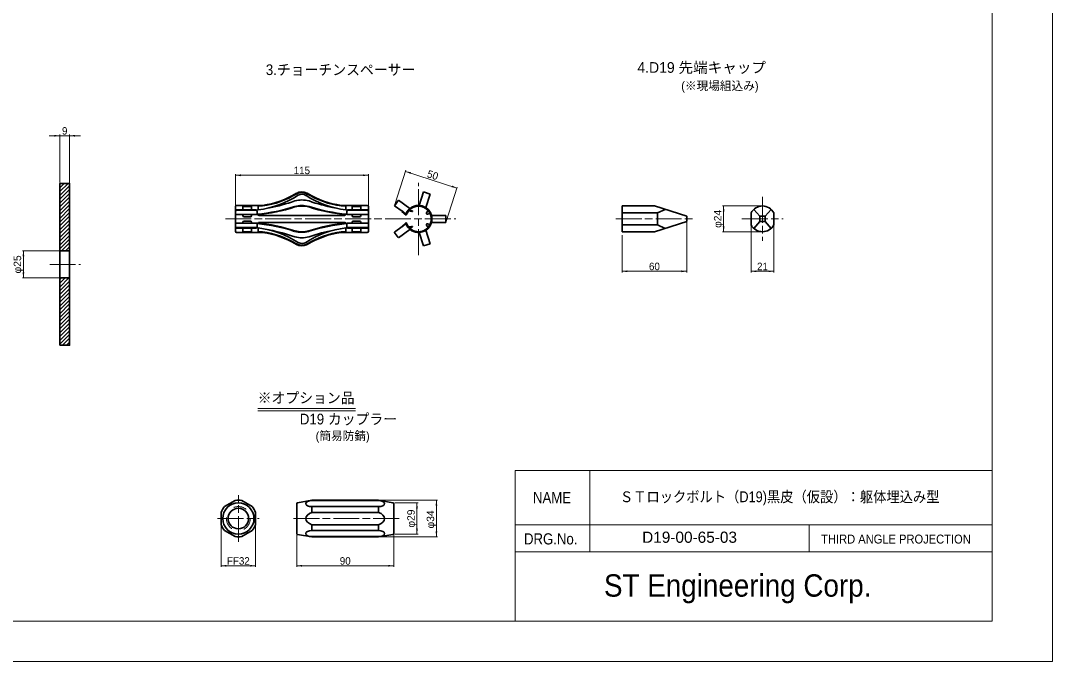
# Model space of a CAD drawing. Units: millimetres at full size, sheet at 1:2; some dimension numbers follow another scale. Extents: x 2009 to 3691, y 957 to 2145.
# Drawn here: x 2735 to 3691, y 957 to 1551 of the extents above; entities that cross this region are included whole.
import ezdxf
from ezdxf.enums import TextEntityAlignment as Align

# ---------------------------------------------------------------- set-up
doc = ezdxf.new("R2010")
doc.units = ezdxf.units.MM
doc.header["$LTSCALE"] = 2
doc.header["$PDMODE"] = 32
doc.header["$PDSIZE"] = 1
doc.linetypes.add('CHAIN', pattern=[18.5, 12, -1.5, 3.5, -1.5])
doc.linetypes.add('DASHED_SPACED', pattern=[12, 6, -6])
for name, color, linetype, lineweight in [('1 外形線', 7, 'Continuous', 35), ('2 細い実線', 3, 'Continuous', 20), ('3 隠れ線', 2, 'DASHED_SPACED', 13), ('4中心線', 1, 'CHAIN', 15), ('5 想像線', 7, 'Continuous', 13), ('6寸法線', 4, 'Continuous', 13), ('7 枠・タイトル', 7, 'Continuous', 13), ('Defpoints_3', 7, 'Continuous', 13)]:
    doc.layers.add(name, color=color, linetype=linetype, lineweight=lineweight)
doc.styles.add('ＭＳ Ｐゴシック', font='')
doc.styles.get('ＭＳ Ｐゴシック').set_extended_font_data('MS PGothic')
pattern_1 = [(45, (2193.056, 414.994), (-1.76777, 1.76777), [])]

# ---------------------------------------------------------------- blocks, each defined once
blk = doc.blocks.new('filled_arrow')
at = {"color": 0, "linetype": 'Continuous', "lineweight": -2}
blk.add_solid([(7.5, 1.25), (0, 0), (7.5, -1.25)], dxfattribs=at)

msp = doc.modelspace()

# ---------------------------------------------------------------- hatches: boundary and pattern name
at = {"layer": '2 細い実線'}
h = msp.add_hatch(dxfattribs=at)
h.set_pattern_fill('USER', color=256, style=0, pattern_type=2)
h.set_pattern_definition(pattern_1)
h.paths.add_polyline_path([(2779.854, 1399.895), (2770.854, 1399.895), (2770.854, 1337.395), (2779.854, 1337.395)])
h = msp.add_hatch(dxfattribs=at)
h.set_pattern_fill('USER', color=256, style=0, pattern_type=2)
h.set_pattern_definition(pattern_1)
h.paths.add_polyline_path([(2779.854, 1312.395), (2770.854, 1312.395), (2770.854, 1249.895), (2779.854, 1249.895)])

# ---------------------------------------------------------------- linework, layer by layer
at = {"layer": '1 外形線'}
for p, q in [((2991.849, 1389.079), (2991.648, 1388.985)), ((2999.838, 1390.433), (2999.568, 1390.564)), ((2999.784, 1391.015), (3000.099, 1390.859)), ((3108.015, 1392.077), (3103.928, 1379.497)), ((3108.015, 1392.077), (3114.083, 1390.106)), ((3114.083, 1390.106), (3109.995, 1377.525)), ((2933.582, 1378.567), (2933.582, 1355.567)), ((2958.667, 1379.567), (2934.582, 1379.567)), ((2958.667, 1379.567), (2934.582, 1379.567)), ((2940.582, 1375.567), (2940.582, 1379.567)), ((2948.582, 1378.567), (2940.582, 1378.567)), ((2948.582, 1375.567), (2948.582, 1379.567)), ((2958.667, 1379.067), (2954.582, 1379.067)), ((2954.582, 1378.625), (2954.582, 1379.067)), ((2954.582, 1378.625), (2954.582, 1376.47)), ((2988.472, 1378.655), (2988.608, 1378.673)), ((2988.479, 1383.698), (2988.793, 1383.812)), ((2988.657, 1378.184), (2988.793, 1378.199)), ((3001.845, 1378.574), (3001.356, 1378.673)), ((3001.855, 1383.707), (3001.541, 1383.812)), ((3001.66, 1378.161), (3001.541, 1378.199)), ((3031.599, 1379.072), (3035.752, 1379.072)), ((3031.667, 1379.567), (3055.752, 1379.567)), ((3035.752, 1379.072), (3035.752, 1375.459)), ((3041.752, 1375.567), (3041.752, 1379.567)), ((3041.752, 1378.567), (3049.752, 1378.567)), ((3049.752, 1375.567), (3049.752, 1379.567)), ((3056.752, 1378.567), (3056.752, 1355.567)), ((3080.888, 1379.32), (3084.638, 1384.482)), ((3080.888, 1379.32), (3088.076, 1374.098)), ((3084.638, 1384.482), (3095.34, 1376.706)), ((3291.877, 1379.017), (3291.877, 1355.117)), ((3291.877, 1379.017), (3321.877, 1379.017)), ((3321.877, 1379.017), (3351.877, 1369.567)), ((2953.582, 1371.067), (2933.582, 1371.067)), ((2952.582, 1375.567), (2934.582, 1375.567)), ((2952.582, 1375.067), (2934.582, 1375.067)), ((2940.582, 1370.067), (2940.582, 1371.067)), ((2947.582, 1369.067), (2941.582, 1369.067)), ((2948.582, 1371.067), (2948.582, 1370.067)), ((2953.582, 1374.567), (2953.582, 1371.067)), ((2954.582, 1376.47), (2954.582, 1375.455)), ((2995.167, 1370.22), (2955.582, 1370.22)), ((2995.167, 1370.22), (3034.752, 1370.22)), ((3035.752, 1376.47), (3035.752, 1375.459)), ((3036.752, 1374.567), (3036.752, 1371.067)), ((3036.752, 1371.067), (3056.752, 1371.067)), ((3037.752, 1375.567), (3055.752, 1375.567)), ((3037.752, 1375.067), (3055.752, 1375.067)), ((3041.752, 1371.067), (3041.752, 1370.067)), ((3042.752, 1369.067), (3048.752, 1369.067)), ((3049.752, 1370.067), (3049.752, 1371.067)), ((3088.336, 1374.394), (3087.915, 1373.915)), ((3091.884, 1370.439), (3087.915, 1373.915)), ((3091.589, 1371.545), (3088.336, 1374.394)), ((3094.03, 1374.495), (3097.114, 1374.019)), ((3094.523, 1375.065), (3097.14, 1374.661)), ((3112.113, 1374.872), (3110.674, 1372.708)), ((3113.894, 1372.195), (3111.582, 1371.496)), ((3128.531, 1370.22), (3115.303, 1370.22)), ((3128.531, 1370.22), (3128.531, 1363.84)), ((3291.877, 1372.584), (3324.877, 1372.584)), ((3324.877, 1372.584), (3331.877, 1375.867)), ((3324.877, 1372.584), (3324.877, 1361.549)), ((3351.877, 1369.567), (3351.877, 1364.567)), ((3411.438, 1372.584), (3411.438, 1361.549)), ((3413.954, 1375.867), (3419.538, 1369.567)), ((3419.538, 1369.567), (3419.538, 1364.567)), ((3424.538, 1369.567), (3419.538, 1369.567)), ((3424.538, 1369.567), (3430.123, 1375.867)), ((3424.538, 1369.567), (3424.538, 1364.567)), ((3432.638, 1372.584), (3432.638, 1361.549)), ((2953.582, 1363.067), (2933.582, 1363.067)), ((2952.582, 1359.067), (2934.582, 1359.067)), ((2952.582, 1358.567), (2934.582, 1358.567)), ((2940.582, 1363.067), (2940.582, 1364.067)), ((2940.582, 1358.567), (2940.582, 1354.567)), ((2947.582, 1365.067), (2941.582, 1365.067)), ((2948.582, 1364.067), (2948.582, 1363.067)), ((2948.582, 1358.567), (2948.582, 1354.567)), ((2953.582, 1363.067), (2953.591, 1363.172)), ((2953.582, 1363.067), (2953.582, 1359.567)), ((2954.582, 1358.679), (2954.582, 1354.567)), ((2995.167, 1363.84), (2955.582, 1363.84)), ((2995.167, 1363.84), (3034.752, 1363.84)), ((3035.752, 1358.675), (3035.752, 1354.567)), ((3036.752, 1363.067), (3036.749, 1363.103)), ((3036.752, 1363.067), (3056.752, 1363.067)), ((3036.752, 1363.067), (3036.752, 1359.567)), ((3037.752, 1359.067), (3055.752, 1359.067)), ((3037.752, 1358.567), (3055.752, 1358.567)), ((3041.752, 1364.067), (3041.752, 1363.067)), ((3041.752, 1358.567), (3041.752, 1354.567)), ((3042.752, 1365.067), (3048.752, 1365.067)), ((3049.752, 1363.067), (3049.752, 1364.067)), ((3049.752, 1358.567), (3049.752, 1354.567)), ((3080.869, 1354.726), (3088.077, 1359.963)), ((3091.884, 1363.621), (3087.916, 1360.146)), ((3088.336, 1359.667), (3087.916, 1360.146)), ((3091.59, 1362.515), (3088.336, 1359.667)), ((3091.589, 1362.515), (3091.59, 1362.515)), ((3094.03, 1359.566), (3097.114, 1360.041)), ((3094.523, 1358.996), (3097.14, 1359.399)), ((3112.113, 1359.188), (3110.674, 1361.352)), ((3113.894, 1361.865), (3111.582, 1362.564)), ((3128.531, 1363.84), (3115.303, 1363.84)), ((3291.877, 1361.549), (3324.877, 1361.549)), ((3351.877, 1364.567), (3321.877, 1355.117)), ((3324.877, 1361.549), (3331.877, 1358.267)), ((3419.538, 1364.567), (3413.954, 1358.267)), ((3424.538, 1364.567), (3419.538, 1364.567)), ((3424.538, 1364.567), (3430.123, 1358.267)), ((2958.667, 1354.567), (2934.582, 1354.567)), ((2948.582, 1355.067), (2940.582, 1355.067)), ((2958.667, 1355.067), (2954.582, 1355.067)), ((2988.472, 1355.478), (2988.608, 1355.46)), ((2988.479, 1350.436), (2988.793, 1350.321)), ((2988.657, 1355.95), (2988.793, 1355.934)), ((3001.845, 1355.56), (3001.356, 1355.46)), ((3001.66, 1355.973), (3001.541, 1355.934)), ((3001.541, 1350.321), (3001.855, 1350.427)), ((3031.667, 1355.067), (3035.752, 1355.067)), ((3031.667, 1354.567), (3055.752, 1354.567)), ((3041.752, 1355.067), (3049.752, 1355.067)), ((3084.506, 1349.721), (3080.756, 1354.882)), ((3084.638, 1349.579), (3095.339, 1357.354)), ((3108.015, 1341.983), (3103.928, 1354.563)), ((3114.083, 1343.954), (3109.995, 1356.535)), ((3291.877, 1355.117), (3321.877, 1355.117)), ((2991.646, 1345.145), (2991.849, 1345.055)), ((2999.568, 1343.569), (2999.838, 1343.701)), ((2999.784, 1343.119), (3000.099, 1343.274)), ((3114.083, 1343.954), (3108.015, 1341.983)), ((2770.854, 1337.395), (2779.854, 1337.395)), ((2770.854, 1312.395), (2779.854, 1312.395)), ((2933.185, 1105.98), (2923.339, 1100.296)), ((2949.206, 1100.296), (2939.361, 1105.98)), ((2990.335, 1102.924), (2990.335, 1075.602)), ((2991.161, 1103.909), (3004.513, 1106.263)), ((3004.513, 1106.263), (3066.157, 1106.263)), ((3066.157, 1105.98), (3004.513, 1105.98)), ((3066.157, 1100.296), (3004.513, 1100.296)), ((3004.513, 1094.947), (3004.513, 1100.296)), ((3079.509, 1103.909), (3066.157, 1106.263)), ((3066.157, 1094.947), (3066.157, 1100.296)), ((3080.335, 1102.924), (3080.335, 1075.602)), ((2920.251, 1094.947), (2920.251, 1083.579)), ((2952.294, 1083.579), (2952.294, 1094.947)), ((3066.157, 1094.947), (3004.513, 1094.947)), ((3066.157, 1083.579), (3004.513, 1083.579)), ((3004.513, 1083.579), (3004.513, 1078.23)), ((3066.157, 1083.579), (3066.157, 1078.23)), ((2923.339, 1078.23), (2933.185, 1072.546)), ((2939.361, 1072.546), (2949.206, 1078.23)), ((2991.161, 1074.617), (3004.513, 1072.263)), ((3066.157, 1078.23), (3004.513, 1078.23)), ((3066.157, 1072.546), (3004.513, 1072.546)), ((3004.513, 1072.263), (3066.157, 1072.263)), ((3079.509, 1074.617), (3066.157, 1072.263))]:
    msp.add_line(p, q, dxfattribs=at)
msp.add_lwpolyline([(2770.854, 1249.895), (2779.854, 1249.895), (2779.854, 1399.895), (2770.854, 1399.895)], close=True, dxfattribs=at)
for points in [[(3097.009, 1374.043), (3097.02, 1374.039), (3097.059, 1374.028), (3097.099, 1374.018), (3097.138, 1374.01), (3097.177, 1374.002), (3097.214, 1373.997), (3097.253, 1373.993), (3097.291, 1373.991), (3097.329, 1373.989), (3097.365, 1373.989), (3097.402, 1373.992), (3097.436, 1373.995), (3097.47, 1374), (3097.501, 1374.006), (3097.532, 1374.013), (3097.561, 1374.022), (3097.588, 1374.032), (3097.613, 1374.044), (3097.636, 1374.057), (3097.657, 1374.071), (3097.675, 1374.087), (3097.692, 1374.103), (3097.707, 1374.121), (3097.718, 1374.139), (3097.727, 1374.157), (3097.735, 1374.178), (3097.739, 1374.198), (3097.74, 1374.22), (3097.74, 1374.241), (3097.736, 1374.263), (3097.731, 1374.285), (3097.722, 1374.308), (3097.712, 1374.33), (3097.699, 1374.354), (3097.683, 1374.376), (3097.665, 1374.398), (3097.645, 1374.42), (3097.622, 1374.442), (3097.598, 1374.465), (3097.572, 1374.485), (3097.544, 1374.505), (3097.514, 1374.524), (3097.483, 1374.544), (3097.45, 1374.561), (3097.416, 1374.578), (3097.381, 1374.595), (3097.345, 1374.609), (3097.307, 1374.622), (3097.269, 1374.635), (3097.231, 1374.647), (3097.192, 1374.656), (3097.153, 1374.665), (3097.114, 1374.672), (3097.075, 1374.677), (3097.036, 1374.682), (3096.998, 1374.685), (3096.979, 1374.685)], [(3096.979, 1359.376), (3096.992, 1359.376), (3097.03, 1359.378), (3097.069, 1359.382), (3097.106, 1359.387), (3097.145, 1359.394), (3097.184, 1359.403), (3097.223, 1359.412), (3097.263, 1359.423), (3097.3, 1359.436), (3097.337, 1359.449), (3097.373, 1359.463), (3097.41, 1359.479), (3097.444, 1359.495), (3097.476, 1359.514), (3097.509, 1359.532), (3097.539, 1359.551), (3097.567, 1359.571), (3097.593, 1359.592), (3097.618, 1359.614), (3097.64, 1359.635), (3097.661, 1359.657), (3097.679, 1359.68), (3097.696, 1359.703), (3097.709, 1359.726), (3097.721, 1359.748), (3097.73, 1359.77), (3097.735, 1359.794), (3097.739, 1359.816), (3097.74, 1359.837), (3097.739, 1359.859), (3097.735, 1359.878), (3097.729, 1359.899), (3097.721, 1359.919), (3097.709, 1359.937), (3097.695, 1359.954), (3097.679, 1359.971), (3097.661, 1359.986), (3097.64, 1360.001), (3097.617, 1360.014), (3097.592, 1360.025), (3097.566, 1360.036), (3097.537, 1360.045), (3097.507, 1360.053), (3097.476, 1360.059), (3097.442, 1360.064), (3097.408, 1360.068), (3097.372, 1360.071), (3097.335, 1360.071), (3097.299, 1360.07), (3097.26, 1360.068), (3097.222, 1360.064), (3097.183, 1360.059), (3097.144, 1360.051), (3097.105, 1360.044), (3097.066, 1360.035), (3097.028, 1360.024), (3097.009, 1360.018)]]:
    msp.add_lwpolyline(points, dxfattribs=at)
for radius in [14.5, 9.5]:
    msp.add_circle((2936.273, 1089.263), radius, dxfattribs=at)
for centre, radius, start, end in [((2944.876, 1459.584), 84.687, 276.58154, 303.52457), ((2947.524, 1460.491), 81.687, 277.84068, 301.52457), ((2947.524, 1460.491), 82.187, 277.84068, 301.52457), ((2995.167, 1381.408), 10.659, 64.33057, 118.79455), ((2995.167, 1381.408), 10.159, 64.33057, 118.79455), ((2995.167, 1382.176), 7.659, 61.20545, 115.66943), ((3045.46, 1459.588), 84.687, 236.47543, 263.41738), ((3042.811, 1460.491), 82.187, 238.47543, 262.15932), ((3042.811, 1460.491), 81.687, 238.47543, 262.15932), ((2934.582, 1378.567), 1, 90, 180), ((2940.501, 1522.842), 151.957, 274.93826, 288.40203), ((2940.687, 1522.37), 151.957, 274.87129, 288.40203), ((2937.125, 1526.715), 151.957, 280.65703, 289.75203), ((2994.982, 1352.822), 26.626, 76.14958, 103.85042), ((2995.167, 1357.961), 26.626, 76.14958, 103.85042), ((2995.167, 1352.348), 26.626, 76.14958, 103.85042), ((3049.252, 1522.473), 151.957, 251.74797, 265.28031), ((3049.437, 1522.886), 151.957, 251.74797, 265.21151), ((3053.209, 1526.724), 151.957, 250.24797, 259.31284), ((3055.752, 1378.567), 1, 0, 90), ((3103.231, 1367.03), 12.486, 201.19866, 158.80134), ((3103.231, 1367.03), 11.848, 196.72392, 163.27677), ((3103.231, 1367.03), 12.486, 210.19109, 149.80891), ((3103.231, 1367.03), 11.848, 205.029, 154.971), ((3422.038, 1367.067), 11.95, 27.49771, 152.50229), ((2934.582, 1374.567), 1, 90, 180), ((2934.582, 1374.067), 1, 90, 180), ((2941.582, 1370.067), 1, 180, 270), ((2947.582, 1370.067), 1, 270, 0), ((2952.582, 1374.567), 1, 0, 90), ((2952.582, 1374.067), 1, 0, 90), ((2955.582, 1371.22), 1, 189.72537, 270), ((3034.752, 1371.22), 1, 270, 354.10485), ((3037.752, 1374.567), 1, 90, 180), ((3037.752, 1374.067), 1, 90, 180), ((3042.752, 1370.067), 1, 180, 270), ((3048.752, 1370.067), 1, 270, 0), ((3055.752, 1374.567), 1, 0, 90), ((3055.752, 1374.067), 1, 0, 90), ((3111.329, 1372.252), 0.798, 141.69006, 294.03097), ((2934.582, 1360.067), 1, 180, 270), ((2934.582, 1359.567), 1, 180, 270), ((2941.582, 1364.067), 1, 90, 180), ((2947.582, 1364.067), 1, 0, 90), ((2952.582, 1360.067), 1, 270, 0), ((2952.582, 1359.567), 1, 270, 0), ((2940.501, 1211.292), 151.957, 71.59797, 85.06174), ((2940.687, 1211.764), 151.957, 71.59797, 85.12871), ((2944.876, 1274.55), 84.687, 56.47543, 83.41846), ((2955.582, 1362.84), 1, 90, 166.0498), ((3045.46, 1274.546), 84.687, 96.58262, 123.52457), ((3049.252, 1211.661), 151.957, 94.71969, 108.25203), ((3049.437, 1211.248), 151.957, 94.78849, 108.25203), ((3034.752, 1362.84), 1, 10.0985, 90), ((3037.752, 1360.067), 1, 180, 270), ((3037.752, 1359.567), 1, 180, 270), ((3042.752, 1364.067), 1, 90, 180), ((3048.752, 1364.067), 1, 0, 90), ((3055.752, 1360.067), 1, 270, 0), ((3055.752, 1359.567), 1, 270, 0), ((3103.231, 1367.03), 12.486, 198.05076, 198.50586), ((3111.329, 1361.808), 0.798, 65.96903, 218.30994), ((3422.038, 1367.067), 11.95, 207.49771, 332.50229), ((2934.582, 1355.567), 1, 180, 270), ((2947.524, 1273.643), 81.687, 58.47543, 82.15932), ((2947.524, 1273.643), 82.187, 58.47543, 82.15932), ((2937.125, 1207.419), 151.957, 70.24797, 79.34297), ((2994.982, 1381.312), 26.626, 256.14958, 283.85042), ((2995.167, 1381.786), 26.626, 256.14958, 283.85042), ((2995.167, 1376.173), 26.626, 256.14958, 283.85042), ((3042.811, 1273.643), 82.187, 97.84068, 121.52457), ((3042.811, 1273.643), 81.687, 97.84068, 121.52457), ((3053.209, 1207.41), 151.957, 100.68716, 109.75203), ((3055.752, 1355.567), 1, 270, 0), ((2995.167, 1352.726), 10.659, 241.20545, 295.66943), ((2995.167, 1352.726), 10.159, 241.20545, 295.66943), ((2995.167, 1351.958), 7.659, 244.33057, 298.79455), ((2936.273, 1089.263), 17, 139.53466, 160.46534), ((2936.273, 1089.263), 17, 79.53466, 100.46534), ((2936.273, 1089.263), 17, 19.53466, 40.46534), ((2991.335, 1102.924), 1, 100, 180), ((3079.335, 1102.924), 1, 0, 80), ((2936.273, 1089.263), 17, 199.53466, 220.46534), ((2936.273, 1089.263), 17, 319.53466, 340.46534), ((2936.273, 1089.263), 17, 259.53466, 280.46534), ((2991.335, 1075.602), 1, 180, 260), ((3079.335, 1075.602), 1, 280, 0)]:
    msp.add_arc(centre, radius, start, end, dxfattribs=at)
for centre, major_axis, ratio, start_param, end_param in [((3004.513, 1103.138), (-5.684, 0), 0.5, 4.712389, 7.8539816), ((3066.157, 1103.138), (5.684, 0), 0.5, 4.712389, 7.8539816), ((3010.426, 1089.262), (-11.597, 0.003), 0.569761, 5.2475656, 7.3191187), ((3060.244, 1089.262), (11.597, 0.003), 0.569761, 5.2472519, 7.318805), ((3004.513, 1075.388), (-5.684, 0), 0.5, 4.712389, 7.8539816), ((3066.157, 1075.388), (5.684, 0), 0.5, 4.712389, 7.8539816)]:
    msp.add_ellipse(centre, major_axis=major_axis, ratio=ratio, start_param=start_param, end_param=end_param, dxfattribs=at)
msp.add_point((2999.838, 1390.433), dxfattribs=at)
at = {"layer": '3 隠れ線'}
msp.add_circle((2936.273, 1089.263), 11.1, dxfattribs=at)
at = {"layer": '4中心線'}
for p, q in [((3103.231, 1333.556), (3103.231, 1400.505)), ((3422.038, 1387.509), (3422.038, 1346.625)), ((2924.216, 1367.067), (3137.719, 1367.067)), ((3286.095, 1367.067), (3358.467, 1367.067)), ((3402.959, 1367.067), (3441.118, 1367.067)), ((2761.486, 1324.895), (2790.13, 1324.895)), ((2936.273, 1067.577), (2936.273, 1110.949)), ((2917.017, 1089.263), (2955.529, 1089.263)), ((3085.335, 1089.263), (2985.335, 1089.263))]:
    msp.add_line(p, q, dxfattribs=at)
at = {"layer": '5 想像線'}
for p, q in [((3635.036, 2107.64), (3635.036, 994.086)), ((3635.036, 994.087), (2064.34, 994.087))]:
    msp.add_line(p, q, dxfattribs=at)
at = {"layer": '6寸法線'}
for p, q in [((2760.854, 1444.155), (2789.854, 1444.155)), ((2770.854, 1400.895), (2770.854, 1445.155)), ((2779.854, 1400.895), (2779.854, 1445.155)), ((2933.582, 1379.567), (2933.582, 1408.502)), ((2933.582, 1407.502), (3056.752, 1407.502)), ((3056.752, 1379.567), (3056.752, 1408.502)), ((3081.197, 1380.271), (3091.537, 1412.095)), ((3091.228, 1411.144), (3138.871, 1395.664)), ((3128.84, 1364.791), (3139.18, 1396.615)), ((3421.038, 1379.017), (3385.038, 1379.017)), ((3386.038, 1379.017), (3386.038, 1355.117)), ((3351.877, 1363.567), (3351.877, 1317.485)), ((3411.438, 1360.549), (3411.438, 1317.485)), ((3432.638, 1360.88), (3432.638, 1317.485)), ((3291.877, 1352.117), (3291.877, 1317.485)), ((3421.038, 1355.117), (3385.038, 1355.117)), ((2769.854, 1337.395), (2736.085, 1337.395)), ((2737.085, 1337.395), (2737.085, 1312.395)), ((2769.854, 1312.395), (2736.085, 1312.395)), ((3291.877, 1318.485), (3351.877, 1318.485)), ((3411.438, 1318.485), (3432.638, 1318.485)), ((3067.157, 1106.263), (3120.827, 1106.263)), ((3081.335, 1103.763), (3102.82, 1103.763)), ((3101.82, 1103.763), (3101.82, 1074.763)), ((3119.827, 1106.263), (3119.827, 1072.263)), ((2920.294, 1088.263), (2920.294, 1044.486)), ((2952.294, 1088.263), (2952.294, 1044.486)), ((2990.335, 1074.602), (2990.335, 1044.487)), ((3067.157, 1072.263), (3120.827, 1072.263)), ((3080.335, 1074.602), (3080.335, 1044.487)), ((3081.335, 1074.763), (3102.82, 1074.763)), ((2952.294, 1045.486), (2920.294, 1045.486)), ((2990.335, 1045.487), (3080.335, 1045.487))]:
    msp.add_line(p, q, dxfattribs=at)
at = {"layer": '7 枠・タイトル'}
for p, q in [((2954.31, 1191.245), (3044.782, 1191.245)), ((2954.31, 1189.245), (3044.879, 1189.245)), ((3192.718, 1133.783), (3192.718, 994.087)), ((3192.718, 1133.783), (3635.036, 1133.783)), ((3262.089, 1133.783), (3262.089, 1058.331)), ((3192.718, 1083.482), (3635.036, 1083.482)), ((3465.167, 1083.482), (3465.167, 1058.331)), ((3192.718, 1058.331), (3635.036, 1058.331))]:
    msp.add_line(p, q, dxfattribs=at)
at = {"layer": 'Defpoints_3'}
msp.add_lwpolyline([(2008.688, 956.864), (3690.688, 956.864), (3690.688, 2144.864), (2008.688, 2144.864)], close=True, dxfattribs=at)

# ---------------------------------------------------------------- block references
at = {"layer": '6寸法線', "xscale": 0.667, "yscale": 0.667}
for p, rotation in [((2770.854, 1444.155), 180), ((3056.752, 1407.502), 180), ((3091.228, 1411.144), 342), ((3138.871, 1395.664), 162), ((3386.038, 1379.017), 270), ((3386.038, 1355.117), 90), ((2737.085, 1337.395), 270), ((2737.085, 1312.395), 90), ((3351.877, 1318.485), 180), ((3432.638, 1318.485), 180), ((3101.82, 1103.763), 270), ((3119.827, 1106.263), 270), ((3101.82, 1074.763), 90), ((3119.827, 1072.263), 90), ((2952.294, 1045.486), 180), ((3080.335, 1045.487), 180)]:
    msp.add_blockref('filled_arrow', p, dxfattribs=dict(at, rotation=rotation))
for p in [(2779.854, 1444.155), (2933.582, 1407.502), (3291.877, 1318.485), (3411.438, 1318.485), (2920.294, 1045.486), (2990.335, 1045.487)]:
    msp.add_blockref('filled_arrow', p, dxfattribs=at)

# ---------------------------------------------------------------- texts
at = {"layer": '6寸法線', "style": 'ＭＳ Ｐゴシック'}
for s, p in [('9', (2775.354, 1448.655)), ('115', (2995.167, 1412.002)), ('60', (3321.877, 1322.985)), ('21', (3422.038, 1322.985)), ('FF32', (2936.294, 1049.986)), ('90', (3035.335, 1049.987))]:
    msp.add_text(s, height=6.928, dxfattribs=at).set_placement(p, align=Align.MIDDLE_CENTER)
msp.add_text('50', height=6.928, rotation=342, dxfattribs=at).set_placement((3116.44, 1407.684), align=Align.MIDDLE_CENTER)
at = {"layer": '6寸法線', "style": 'ＭＳ Ｐゴシック', "width": 1.05}
for s, p in [('φ24', (3380.484, 1367.067)), ('φ25', (2731.531, 1324.895)), ('φ29', (3096.266, 1089.263)), ('φ34', (3114.273, 1088.461))]:
    msp.add_text(s, height=6.928, rotation=90, dxfattribs=at).set_placement(p, align=Align.MIDDLE_CENTER)
at = {"layer": '7 枠・タイトル', "style": 'ＭＳ Ｐゴシック'}
for s, height, width, p in [('3.チョーチンスペーサー', 9.897, 0.95, (2961.751, 1497.436)), ('※オプション品', 9.897, 0.95, (2954.192, 1193.289)), ('D19 カップラー', 9.897, 0.95, (2993.232, 1173.577)), ('NAME', 10.37, 0.9, (3209.341, 1100.39)), ('ＳＴロックボルト（D19)黒皮（仮設）：躯体埋込み型', 10.02, 0.9, (3289.905, 1101.439)), ('DRG.No.', 10.37, 0.9, (3201.002, 1062.122)), ('D19-00-65-03', 10.37, 1.05, (3310.502, 1063.666)), ('THIRD ANGLE PROJECTION', 8.297, 0.95, (3476.418, 1063.611)), ('ST Engineering Corp.', 20.74, 0.95, (3275.112, 1010.618))]:
    msp.add_text(s, height=height, dxfattribs=dict(at, width=width)).set_placement(p, align=Align.BOTTOM_LEFT)
for s, height, p in [('4.D19 先端キャップ', 9.897, (3306.102, 1499.517)), ('(※現場組込み)', 7.918, (3346.715, 1484.1)), ('(簡易防錆)', 7.918, (3007.896, 1159.542))]:
    msp.add_text(s, height=height, dxfattribs=at).set_placement(p, align=Align.BOTTOM_LEFT)

doc.saveas('drawing.dxf')
